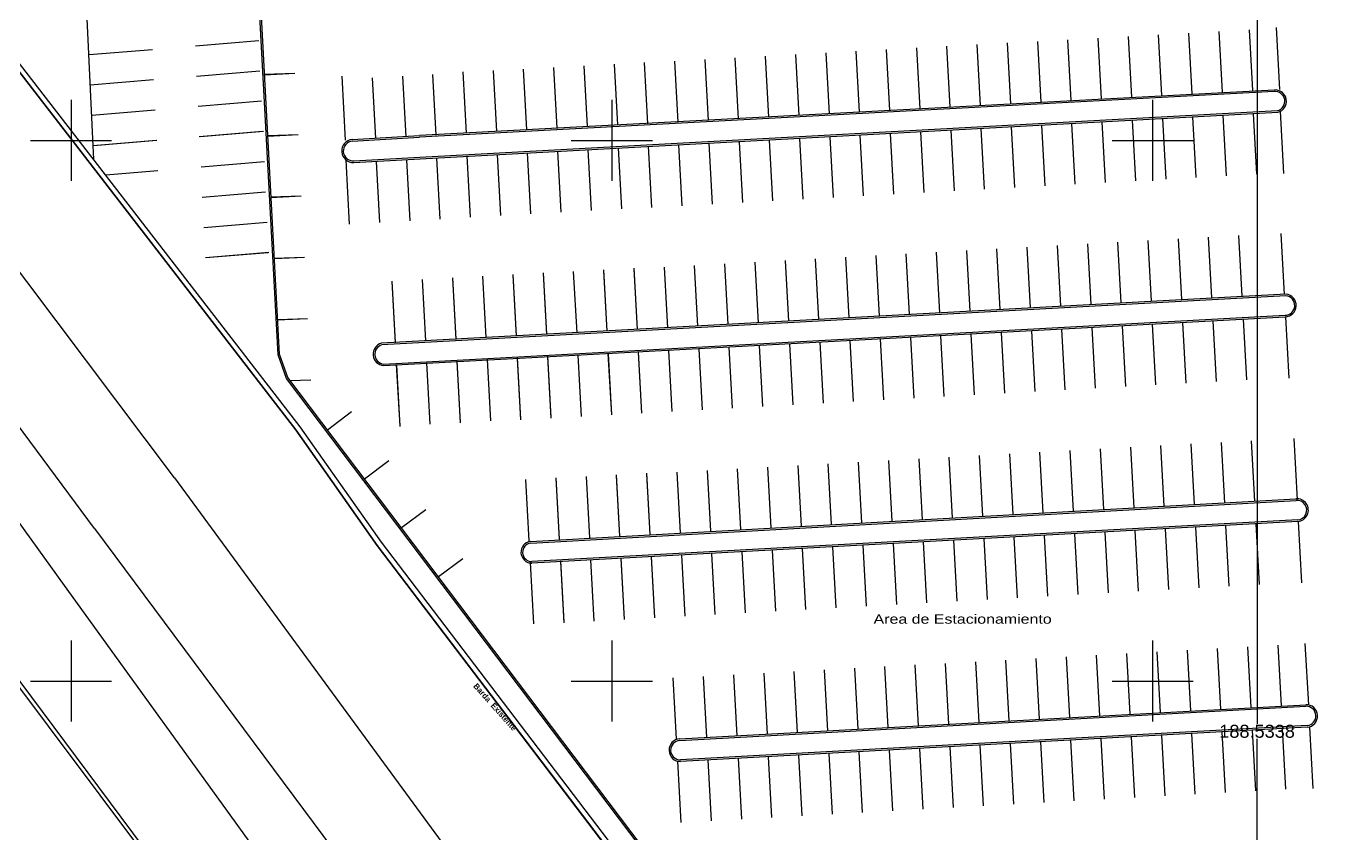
# Model space of a CAD drawing. Header units: millimetres. Extents: x 793 to 3159, y 750 to 2095.
# Drawn here: x 1022.9 to 1143.3, y 1111.7 to 1186.5 of the extents above; entities that cross this region are included whole.
import ezdxf

# ---------------------------------------------------------------- set-up
doc = ezdxf.new("R2010")
doc.units = ezdxf.units.MM
for name, color, linetype in [('A-PISOS-HATCH', 8, 'Continuous'), ('barda existente', 240, 'Continuous'), ('ESTACIONAMIENTO', 8, 'Continuous'), ('GUARNICIONES', 8, 'Continuous'), ('limite de carretera', 9, 'Continuous'), ('LINEAS DE PAVIEMENTOS', 9, 'Continuous'), ('poligono real existente', 210, 'Continuous'), ('RETUTM01', 8, 'Continuous'), ('VERTICES', 210, 'Continuous')]:
    doc.layers.add(name, color=color, linetype=linetype)
doc.styles.get("Standard").update_dxf_attribs({"font": 'arial.ttf'})
doc.styles.add('TEXTOS', font='cityb___.ttf', dxfattribs={"height": 0.25})
doc.styles.add('VERTICES', font='arial.ttf', dxfattribs={"height": 0.5})
doc.linetypes.add('RAYACONTDIAG', pattern='A,0.8,["/",Standard,S=0.08,R=0,X=0.025,Y=-0.04],0', length=0.8)
doc.dimstyles.get("Standard").update_dxf_attribs({"dimtxt": 1.2, "dimasz": 0.18, "dimexe": 0.18, "dimexo": 0.0625, "dimgap": 0.09, "dimtad": 0, "dimtih": 1, "dimtoh": 1, "dimdec": 4, "dimlfac": -1, "dimzin": 0, "dimdsep": 46, "dimtxsty": 'Standard', "dimcen": 0.09, "dimadec": 0, "dimazin": 0, "dimtfac": 1, "dimtdec": 4, "dimtofl": 0, "dimtmove": 0, "dimatfit": 3, "dimfxl": 1, "dimtolj": 1, "dimtzin": 0, "dimarcsym": 0})

# ---------------------------------------------------------------- blocks, each defined once
blk = doc.blocks.new('A$C6A1540C3')
at = {"layer": 'RETUTM01', "color": 8, "linetype": 'Continuous'}
for p, q in [((3.75, 7.5), (3.75, 0)), ((0, 3.75), (7.5, 3.75))]:
    blk.add_line(p, q, dxfattribs=at)
blk = doc.blocks.new('*D247')
at = {"layer": 'Defpoints', "color": 0, "lineweight": -2, "transparency": 16777216}
for p, q in [((1135.74, 1215.5), (1136.9, 1215.5)), ((1136.72, 1215.32), (1136.72, 1121.93)), ((1136.72, 1027.14), (1136.72, 1120.53)), ((1135.74, 1026.96), (1136.9, 1026.96))]:
    blk.add_line(p, q, dxfattribs=at)
at = {"layer": 'Defpoints', "color": 0, "transparency": 16777216}
for p in [(1135.68, 1215.5), (1136.72, 1215.5), (1135.68, 1026.96)]:
    blk.add_point(p, dxfattribs=at)
for points in [[(1136.69, 1215.32), (1136.75, 1215.32), (1136.72, 1215.5)], [(1136.69, 1027.14), (1136.75, 1027.14), (1136.72, 1026.96)]]:
    blk.add_solid(points, dxfattribs=at)
at = {"layer": 'Defpoints', "color": 0, "transparency": 16777216, "insert": (1136.72, 1121.23), "char_height": 1.2, "attachment_point": 5}
blk.add_mtext('\\A1;188.5338', dxfattribs=at)

msp = doc.modelspace()

# ---------------------------------------------------------------- linework, layer by layer
at = {"layer": 'A-PISOS-HATCH'}
for p, q in [((1044.41929, 1185.08762, 295.42112), (1038.56244, 1184.59881, 295.47599)), ((1034.57648, 1184.26615, 295.51334), (1028.71963, 1183.77734, 295.56821)), ((1044.51218, 1182.28564, 295.42243), (1038.65533, 1181.79683, 295.4773)), ((1034.66937, 1181.46416, 295.51465), (1028.81252, 1180.97535, 295.56952)), ((1034.83225, 1178.66802, 295.51531), (1028.97541, 1178.17921, 295.57018)), ((1044.67506, 1179.4895, 295.42309), (1038.81822, 1179.00069, 295.47796)), ((1044.76795, 1176.68752, 295.4244), (1038.91111, 1176.19871, 295.47927)), ((1044.83795, 1176.69336, 295.42374), (1038.9811, 1176.20455, 295.47862)), ((1044.76795, 1176.68752, 295.4244), (1038.9811, 1176.20455, 295.47862)), ((1034.92514, 1175.86604, 295.51662), (1029.0683, 1175.37723, 295.57149)), ((1034.99514, 1175.87188, 295.51596), (1029.13829, 1175.38307, 295.57084)), ((1034.92514, 1175.86604, 295.51662), (1029.13829, 1175.38307, 295.57084)), ((1044.93084, 1173.89138, 295.42505), (1039.07399, 1173.40257, 295.47993)), ((1035.08803, 1173.0699, 295.51727), (1030.27335, 1172.66807, 295.56238)), ((1045.02373, 1171.0894, 295.42636), (1039.16689, 1170.60059, 295.48124)), ((1045.18661, 1168.29325, 295.42702), (1039.32977, 1167.80445, 295.48189)), ((1045.3495, 1165.49711, 295.42768), (1039.49265, 1165.0083, 295.48255)), ((1045.2795, 1165.49127, 295.42833), (1039.49265, 1165.0083, 295.48255))]:
    msp.add_line(p, q, dxfattribs=at)
at = {"layer": 'barda existente', "linetype": 'Continuous', "ltscale": 10}
for p, q in [((1047.83437, 1149.10084, 294.75), (1021.60152, 1183.08387, 295.35515)), ((1048.24282, 1149.38922, 294.75), (1022.09049, 1183.26868, 295.353)), ((1055.37166, 1138.42562, 294.191), (1047.83437, 1149.10084, 294.75)), ((1055.76909, 1138.72901, 294.191), (1048.24282, 1149.38922, 294.75)), ((1109.5674, 1067.16951, 293.572), (1055.37166, 1138.42562, 294.191)), ((1109.96823, 1067.4684, 293.572), (1055.76909, 1138.72901, 294.191))]:
    msp.add_line(p, q, dxfattribs=at)
at = {"layer": 'Defpoints'}
for p, q in [((1027.37076, 1211.76211, 295.55903), (1029.0683, 1175.37723, 295.57149)), ((1047.74534, 1182.06343, 295.14759), (1044.94687, 1181.96109, 295.148)), ((1047.74534, 1182.06343, 295.14759), (1044.94912, 1181.91806, 295.14759)), ((1048.04165, 1176.39475, 295.09459), (1045.24317, 1176.29241, 295.095)), ((1048.04165, 1176.39475, 295.09459), (1045.24542, 1176.24937, 295.09459)), ((1029.0683, 1175.37723, 295.57149), (1029.12411, 1174.15572, 295.57192)), ((1048.33795, 1170.72607, 295.04159), (1045.53947, 1170.62373, 295.042)), ((1048.33795, 1170.72607, 295.04159), (1045.54173, 1170.58069, 295.04159)), ((1048.63425, 1165.05739, 294.98859), (1045.83578, 1164.95504, 294.989)), ((1048.63425, 1165.05739, 294.98859), (1045.83578, 1164.95504, 294.989)), ((1048.63425, 1165.05739, 294.98859), (1045.83803, 1164.91201, 294.98859)), ((1048.93056, 1159.3887, 294.93559), (1046.13208, 1159.28636, 294.936)), ((1048.93056, 1159.3887, 294.93559), (1046.13433, 1159.24332, 294.93559)), ((1049.22686, 1153.72002, 294.88259), (1047.31782, 1153.6502, 294.88287)), ((1053.00205, 1150.77767, 294.82945), (1050.76861, 1149.08896, 294.82946)), ((1056.42682, 1146.25079, 294.77645), (1054.19338, 1144.56208, 294.77646)), ((1056.42682, 1146.25079, 294.77645), (1054.19338, 1144.56208, 294.77646)), ((1059.8516, 1141.72391, 294.72345), (1057.61816, 1140.03519, 294.72346)), ((1059.8516, 1141.72391, 294.72345), (1057.61816, 1140.03519, 294.72346)), ((1063.27638, 1137.19703, 294.67045), (1061.04294, 1135.50831, 294.67046)), ((1063.27638, 1137.19703, 294.67045), (1061.04294, 1135.50831, 294.67046))]:
    msp.add_line(p, q, dxfattribs=at)
at = {"layer": 'ESTACIONAMIENTO'}
for p, q in [((1130.7228, 1180.19002, 295.17105), (1130.41478, 1185.80024, 295.22351)), ((1133.51859, 1180.34352, 295.17105), (1133.21061, 1185.95296, 295.22351)), ((1136.31438, 1180.49701, 295.17105), (1136.00644, 1186.10568, 295.2235)), ((1138.83584, 1180.58024, 295.64988), (1138.52488, 1186.32942, 295.39707)), ((1108.35648, 1178.96202, 295.17105), (1108.04812, 1184.57848, 295.22357)), ((1111.15227, 1179.11552, 295.17105), (1110.84395, 1184.7312, 295.22357)), ((1113.94806, 1179.26902, 295.17105), (1113.63978, 1184.88392, 295.22356)), ((1116.74385, 1179.42252, 295.17105), (1116.43562, 1185.03664, 295.22355)), ((1119.53964, 1179.57602, 295.17105), (1119.23145, 1185.18936, 295.22354)), ((1122.33543, 1179.72952, 295.17105), (1122.02728, 1185.34208, 295.22354)), ((1125.13122, 1179.88302, 295.17105), (1124.82311, 1185.4948, 295.22353)), ((1127.92701, 1180.03652, 295.17105), (1127.61895, 1185.64752, 295.22352)), ((1085.99047, 1177.72851, 295.171), (1085.68146, 1183.35672, 295.22363)), ((1088.78618, 1177.88359, 295.17102), (1088.4773, 1183.50944, 295.22362)), ((1091.58197, 1178.03709, 295.17102), (1091.27313, 1183.66216, 295.22362)), ((1094.37775, 1178.19059, 295.17102), (1094.06896, 1183.81488, 295.22361)), ((1097.17354, 1178.34409, 295.17102), (1096.86479, 1183.9676, 295.2236)), ((1099.96925, 1178.49916, 295.17103), (1099.66062, 1184.12032, 295.22359)), ((1102.76504, 1178.65266, 295.17103), (1102.45646, 1184.27304, 295.22359)), ((1105.56083, 1178.80616, 295.17103), (1105.25229, 1184.42576, 295.22358)), ((1063.62181, 1176.54331, 295.1714), (1063.31062, 1182.2112, 295.2244)), ((1066.4176, 1176.69681, 295.1714), (1066.10855, 1182.3258, 295.22404)), ((1069.21339, 1176.85031, 295.1714), (1068.90438, 1182.47852, 295.22403)), ((1072.00909, 1177.00538, 295.17142), (1071.70021, 1182.63124, 295.22402)), ((1074.80488, 1177.15888, 295.17142), (1074.49604, 1182.78396, 295.22402)), ((1077.60067, 1177.31238, 295.17142), (1077.29187, 1182.93668, 295.22401)), ((1080.39889, 1177.42151, 295.171), (1080.08771, 1183.0894, 295.224)), ((1083.19468, 1177.57501, 295.171), (1082.88563, 1183.204, 295.22364)), ((1052.441, 1175.88652, 295.171), (1052.11573, 1181.81086, 295.2264)), ((1055.2367, 1176.0416, 295.17102), (1054.92782, 1181.66745, 295.22362)), ((1058.03249, 1176.1951, 295.17102), (1057.72366, 1181.82017, 295.22362)), ((1060.82828, 1176.3486, 295.17102), (1060.51949, 1181.97289, 295.22361)), ((1139.20724, 1172.82939, 297.2468), (1138.89628, 1178.57857, 296.994)), ((1119.91104, 1171.82517, 296.76798), (1119.60285, 1177.43851, 296.82047)), ((1122.70683, 1171.97867, 296.76798), (1122.39868, 1177.59123, 296.82046)), ((1125.50262, 1172.13217, 296.76798), (1125.19451, 1177.74395, 296.82046)), ((1128.29841, 1172.28566, 296.76798), (1127.99034, 1177.89667, 296.82045)), ((1131.0942, 1172.43916, 296.76798), (1130.78617, 1178.04939, 296.82044)), ((1133.88999, 1172.59266, 296.76798), (1133.58201, 1178.20211, 296.82043)), ((1136.68577, 1172.74616, 296.76798), (1136.37784, 1178.35483, 296.82043)), ((1097.54494, 1170.59323, 296.76794), (1097.23619, 1176.21675, 296.82053)), ((1100.34064, 1170.74831, 296.76796), (1100.03202, 1176.36947, 296.82052)), ((1103.13643, 1170.90181, 296.76796), (1102.82785, 1176.52219, 296.82051)), ((1105.93222, 1171.05531, 296.76796), (1105.62368, 1176.67491, 296.82051)), ((1108.72788, 1171.21117, 296.76798), (1108.41952, 1176.82763, 296.8205)), ((1111.52367, 1171.36467, 296.76798), (1111.21535, 1176.98035, 296.82049)), ((1114.31946, 1171.51817, 296.76798), (1114.01118, 1177.13307, 296.82048)), ((1117.11525, 1171.67167, 296.76798), (1116.80701, 1177.28579, 296.82048)), ((1075.17628, 1169.40803, 296.76834), (1074.86744, 1175.03311, 296.82094)), ((1077.97207, 1169.56153, 296.76834), (1077.66327, 1175.18583, 296.82094)), ((1080.77029, 1169.67066, 296.76793), (1080.4591, 1175.33855, 296.82093)), ((1083.56608, 1169.82416, 296.76793), (1083.25703, 1175.45315, 296.82056)), ((1086.36187, 1169.97766, 296.76793), (1086.05286, 1175.60587, 296.82056)), ((1089.15757, 1170.13274, 296.76794), (1088.84869, 1175.75859, 296.82055)), ((1091.95336, 1170.28623, 296.76794), (1091.64452, 1175.91131, 296.82054)), ((1094.74915, 1170.43973, 296.76794), (1094.44036, 1176.06403, 296.82054)), ((1052.8124, 1168.13567, 296.76793), (1052.48713, 1174.06, 296.82333)), ((1055.6081, 1168.29075, 296.76794), (1055.29922, 1173.9166, 296.82055)), ((1058.40389, 1168.44425, 296.76794), (1058.09505, 1174.06932, 296.82054)), ((1061.19968, 1168.59774, 296.76794), (1060.89088, 1174.22204, 296.82054)), ((1063.99321, 1168.79246, 296.76833), (1063.68202, 1174.46034, 296.82133)), ((1066.78899, 1168.94596, 296.76833), (1066.47994, 1174.57495, 296.82096)), ((1069.58478, 1169.09946, 296.76833), (1069.27577, 1174.72767, 296.82096)), ((1072.38049, 1169.25453, 296.76834), (1072.07161, 1174.88039, 296.82095)), ((1126.95936, 1160.99771, 295.4598), (1126.65129, 1166.60872, 295.51227)), ((1129.75515, 1161.15121, 295.4598), (1129.44712, 1166.76144, 295.51226)), ((1132.55093, 1161.30471, 295.4598), (1132.24296, 1166.91416, 295.51225)), ((1135.34672, 1161.45821, 295.4598), (1135.03879, 1167.06688, 295.51225)), ((1139.26862, 1161.61244, 295.50749), (1138.95744, 1167.28033, 295.56049)), ((1104.59317, 1159.76735, 295.45978), (1104.28463, 1165.38696, 295.51233)), ((1107.38883, 1159.92322, 295.4598), (1107.08047, 1165.53968, 295.51232)), ((1110.18462, 1160.07671, 295.4598), (1109.8763, 1165.6924, 295.51231)), ((1112.98041, 1160.23021, 295.4598), (1112.67213, 1165.84512, 295.5123)), ((1115.7762, 1160.38371, 295.4598), (1115.46796, 1165.99784, 295.5123)), ((1118.57199, 1160.53721, 295.4598), (1118.26379, 1166.15056, 295.51229)), ((1121.36778, 1160.69071, 295.4598), (1121.05963, 1166.30328, 295.51228)), ((1124.16357, 1160.84421, 295.4598), (1123.85546, 1166.456, 295.51228)), ((1082.22703, 1158.5362, 295.45975), (1081.91798, 1164.16519, 295.51238)), ((1082.22703, 1158.5362, 295.45975), (1081.91802, 1164.16442, 295.51238)), ((1085.02282, 1158.6897, 295.45975), (1084.71381, 1164.31791, 295.51238)), ((1087.81852, 1158.84478, 295.45976), (1087.50964, 1164.47063, 295.51237)), ((1090.61431, 1158.99828, 295.45976), (1090.30547, 1164.62335, 295.51236)), ((1093.4101, 1159.15178, 295.45976), (1093.10131, 1164.77607, 295.51236)), ((1096.20589, 1159.30528, 295.45976), (1095.89714, 1164.92879, 295.51235)), ((1099.00159, 1159.46035, 295.45978), (1098.69297, 1165.08151, 295.51234)), ((1101.79738, 1159.61385, 295.45978), (1101.4888, 1165.23424, 295.51233)), ((1057.0627, 1157.19517, 295.46013), (1056.75152, 1162.86305, 295.51313)), ((1057.06275, 1157.19439, 295.46012), (1056.75156, 1162.86227, 295.51312)), ((1059.85813, 1157.35524, 295.46019), (1059.54695, 1163.02312, 295.51319)), ((1062.65392, 1157.50874, 295.46019), (1062.34273, 1163.17662, 295.51319)), ((1062.65396, 1157.50796, 295.46018), (1062.34278, 1163.17584, 295.51318)), ((1062.6561, 1157.46906, 295.45982), (1062.34491, 1163.13695, 295.51282)), ((1065.45007, 1157.65566, 295.46013), (1065.13888, 1163.32355, 295.51313)), ((1068.24586, 1157.80916, 295.46013), (1067.93467, 1163.47705, 295.51313)), ((1068.24586, 1157.80916, 295.46013), (1067.93467, 1163.47705, 295.51313)), ((1068.2459, 1157.80838, 295.46012), (1067.93472, 1163.47627, 295.51312)), ((1068.24804, 1157.76949, 295.45976), (1067.93685, 1163.43737, 295.51276)), ((1071.04165, 1157.96266, 295.46013), (1070.73046, 1163.63055, 295.51313)), ((1071.04169, 1157.96188, 295.46012), (1070.73051, 1163.62977, 295.51312)), ((1071.04383, 1157.92299, 295.45976), (1070.73264, 1163.59087, 295.51276)), ((1073.83962, 1158.07649, 295.45976), (1073.52843, 1163.74437, 295.51276)), ((1073.83966, 1158.07571, 295.45975), (1073.52847, 1163.74359, 295.51275)), ((1076.63541, 1158.22999, 295.45976), (1076.32422, 1163.89787, 295.51276)), ((1076.63545, 1158.22921, 295.45975), (1076.32426, 1163.89709, 295.51275)), ((1076.63545, 1158.22921, 295.45975), (1076.32426, 1163.89709, 295.51275)), ((1076.63541, 1158.22999, 295.45976), (1076.32636, 1163.85897, 295.51239)), ((1076.63545, 1158.22921, 295.45975), (1076.3264, 1163.8582, 295.51238)), ((1079.43124, 1158.38271, 295.45975), (1079.12005, 1164.05059, 295.51275)), ((1079.43124, 1158.38271, 295.45975), (1079.12219, 1164.0117, 295.51238)), ((1057.06488, 1157.15549, 295.45976), (1056.75369, 1162.82338, 295.51276)), ((1135.75766, 1153.73688, 295.92831), (1135.44972, 1159.34555, 295.98076)), ((1139.67956, 1153.89112, 295.976), (1139.36837, 1159.559, 296.029)), ((1113.39134, 1152.50889, 295.92831), (1113.08306, 1158.12379, 295.98082)), ((1116.18713, 1152.66239, 295.92831), (1115.8789, 1158.27651, 295.98081)), ((1118.98292, 1152.81589, 295.92831), (1118.67473, 1158.42923, 295.9808)), ((1121.77871, 1152.96939, 295.92831), (1121.47056, 1158.58195, 295.9808)), ((1124.5745, 1153.12289, 295.92831), (1124.26639, 1158.73467, 295.98079)), ((1127.37029, 1153.27638, 295.92831), (1127.06222, 1158.88739, 295.98078)), ((1130.16608, 1153.42988, 295.92831), (1129.85806, 1159.04011, 295.98077)), ((1132.96187, 1153.58338, 295.92831), (1132.65389, 1159.19283, 295.98077)), ((1091.02524, 1151.27695, 295.92828), (1090.71641, 1156.90203, 295.98088)), ((1093.82103, 1151.43045, 295.92828), (1093.51224, 1157.05475, 295.98087)), ((1096.61682, 1151.58395, 295.92828), (1096.30807, 1157.20747, 295.98086)), ((1099.41253, 1151.73903, 295.92829), (1099.1039, 1157.36019, 295.98085)), ((1102.20832, 1151.89253, 295.92829), (1101.89974, 1157.51291, 295.98085)), ((1105.0041, 1152.04603, 295.92829), (1104.69557, 1157.66563, 295.98084)), ((1107.79976, 1152.20189, 295.92831), (1107.4914, 1157.81835, 295.98083)), ((1110.59555, 1152.35539, 295.92831), (1110.28723, 1157.97107, 295.98083)), ((1068.6568, 1150.08784, 295.92864), (1068.34561, 1155.75572, 295.98164)), ((1068.6568, 1150.08784, 295.92864), (1068.34561, 1155.75572, 295.98164)), ((1068.65684, 1150.08706, 295.92863), (1068.34565, 1155.75494, 295.98163)), ((1068.65897, 1150.04816, 295.92827), (1068.34779, 1155.71605, 295.98127)), ((1071.45258, 1150.24134, 295.92864), (1071.1414, 1155.90922, 295.98164)), ((1071.45263, 1150.24056, 295.92863), (1071.14144, 1155.90844, 295.98163)), ((1071.45476, 1150.20166, 295.92827), (1071.14357, 1155.86955, 295.98127)), ((1074.25055, 1150.35516, 295.92827), (1073.93936, 1156.02305, 295.98127)), ((1074.25059, 1150.35438, 295.92826), (1073.93941, 1156.02227, 295.98126)), ((1077.04634, 1150.50866, 295.92827), (1076.73515, 1156.17655, 295.98127)), ((1077.04638, 1150.50788, 295.92826), (1076.7352, 1156.17577, 295.98126)), ((1077.04638, 1150.50788, 295.92826), (1076.7352, 1156.17577, 295.98126)), ((1077.04634, 1150.50866, 295.92827), (1076.73729, 1156.13765, 295.98091)), ((1077.04638, 1150.50788, 295.92826), (1076.73733, 1156.13687, 295.9809)), ((1079.84217, 1150.66138, 295.92826), (1079.53099, 1156.32927, 295.98126)), ((1079.84217, 1150.66138, 295.92826), (1079.53312, 1156.29037, 295.9809)), ((1082.63796, 1150.81488, 295.92826), (1082.32891, 1156.44387, 295.9809)), ((1082.63796, 1150.81488, 295.92826), (1082.32895, 1156.44309, 295.98089)), ((1085.43375, 1150.96838, 295.92826), (1085.12474, 1156.59659, 295.98089)), ((1088.22945, 1151.12345, 295.92828), (1087.92057, 1156.74931, 295.98088)), ((1057.47364, 1149.47384, 295.92864), (1057.16245, 1155.14173, 295.98164)), ((1057.47368, 1149.47306, 295.92863), (1057.16249, 1155.14095, 295.98163)), ((1057.47582, 1149.43417, 295.92827), (1057.16463, 1155.10205, 295.98127)), ((1060.26907, 1149.63391, 295.9287), (1059.95788, 1155.3018, 295.9817)), ((1063.06486, 1149.78741, 295.9287), (1062.75367, 1155.4553, 295.9817)), ((1063.0649, 1149.78663, 295.92869), (1062.75371, 1155.45452, 295.98169)), ((1063.06703, 1149.74774, 295.92833), (1062.75585, 1155.41562, 295.98133)), ((1065.86101, 1149.93434, 295.92864), (1065.54982, 1155.60222, 295.98164)), ((1122.54577, 1141.73206, 294.74636), (1122.23762, 1147.34462, 294.79884)), ((1125.34156, 1141.88556, 294.74636), (1125.03346, 1147.49734, 294.79883)), ((1128.13735, 1142.03906, 294.74636), (1127.82929, 1147.65006, 294.79882)), ((1130.93314, 1142.19255, 294.74636), (1130.62512, 1147.80278, 294.79882)), ((1133.72893, 1142.34605, 294.74636), (1133.42095, 1147.9555, 294.79881)), ((1136.52472, 1142.49955, 294.74636), (1136.21679, 1148.10822, 294.7988)), ((1140.44662, 1142.65379, 294.79404), (1140.13543, 1148.32168, 294.84704)), ((1100.17959, 1140.5017, 294.74633), (1099.87097, 1146.12286, 294.7989)), ((1102.97538, 1140.6552, 294.74633), (1102.6668, 1146.27558, 294.79889)), ((1105.77117, 1140.8087, 294.74633), (1105.46263, 1146.4283, 294.79888)), ((1108.56683, 1140.96456, 294.74636), (1108.25846, 1146.58102, 294.79887)), ((1111.36262, 1141.11806, 294.74636), (1111.0543, 1146.73374, 294.79887)), ((1114.15841, 1141.27156, 294.74636), (1113.85013, 1146.88646, 294.79886)), ((1116.9542, 1141.42506, 294.74636), (1116.64596, 1147.03918, 294.79885)), ((1119.74999, 1141.57856, 294.74636), (1119.44179, 1147.1919, 294.79885)), ((1077.81341, 1139.27133, 294.74631), (1077.50222, 1144.93922, 294.79931)), ((1077.81345, 1139.27055, 294.7463), (1077.50226, 1144.93844, 294.7993)), ((1077.81345, 1139.27055, 294.7463), (1077.50226, 1144.93844, 294.7993)), ((1077.81341, 1139.27133, 294.74631), (1077.50435, 1144.90032, 294.79895)), ((1077.81345, 1139.27055, 294.7463), (1077.5044, 1144.89954, 294.79894)), ((1080.60924, 1139.42405, 294.7463), (1080.29805, 1145.09194, 294.7993)), ((1080.60924, 1139.42405, 294.7463), (1080.30019, 1145.05304, 294.79894)), ((1083.40503, 1139.57755, 294.7463), (1083.09597, 1145.20654, 294.79894)), ((1083.40503, 1139.57755, 294.7463), (1083.09602, 1145.20576, 294.79893)), ((1086.20082, 1139.73105, 294.7463), (1085.89181, 1145.35926, 294.79893)), ((1088.99652, 1139.88613, 294.74632), (1088.68764, 1145.51198, 294.79893)), ((1091.79231, 1140.03963, 294.74632), (1091.48347, 1145.6647, 294.79892)), ((1094.5881, 1140.19312, 294.74632), (1094.2793, 1145.81742, 294.79891)), ((1097.38389, 1140.34662, 294.74632), (1097.07514, 1145.97014, 294.7989)), ((1069.42386, 1138.85051, 294.74668), (1069.11267, 1144.51839, 294.79968)), ((1072.21965, 1139.00401, 294.74668), (1071.90846, 1144.67189, 294.79968)), ((1072.21969, 1139.00323, 294.74667), (1071.9085, 1144.67111, 294.79967)), ((1072.22183, 1138.96433, 294.74631), (1071.91064, 1144.63222, 294.79931)), ((1075.01762, 1139.11783, 294.74631), (1074.70643, 1144.78572, 294.79931)), ((1075.01766, 1139.11705, 294.7463), (1074.70647, 1144.78494, 294.7993)), ((1131.35571, 1134.50844, 295.15513), (1131.04769, 1140.11867, 295.20759)), ((1134.1515, 1134.66194, 295.15513), (1133.84352, 1140.27139, 295.20759)), ((1136.94729, 1134.81544, 295.15513), (1136.63936, 1140.42411, 295.20758)), ((1140.86919, 1134.96968, 295.20282), (1140.558, 1140.63756, 295.25582)), ((1108.9894, 1133.28045, 295.15513), (1108.68103, 1138.89691, 295.20765)), ((1111.78519, 1133.43395, 295.15513), (1111.47687, 1139.04963, 295.20764)), ((1114.58098, 1133.58745, 295.15513), (1114.2727, 1139.20235, 295.20764)), ((1117.37677, 1133.74095, 295.15513), (1117.06853, 1139.35507, 295.20763)), ((1120.17256, 1133.89445, 295.15513), (1119.86436, 1139.50779, 295.20762)), ((1122.96835, 1134.04794, 295.15513), (1122.66019, 1139.66051, 295.20762)), ((1125.76413, 1134.20144, 295.15513), (1125.45603, 1139.81323, 295.20761)), ((1128.55992, 1134.35494, 295.15513), (1128.25186, 1139.96595, 295.2076)), ((1086.62339, 1132.04694, 295.15508), (1086.31438, 1137.67515, 295.20771)), ((1089.41909, 1132.20201, 295.1551), (1089.11021, 1137.82787, 295.2077)), ((1092.21488, 1132.35551, 295.1551), (1091.90604, 1137.98059, 295.2077)), ((1095.01067, 1132.50901, 295.1551), (1094.70187, 1138.13331, 295.20769)), ((1097.80646, 1132.66251, 295.1551), (1097.49771, 1138.28603, 295.20768)), ((1100.60216, 1132.81759, 295.15511), (1100.29354, 1138.43875, 295.20767)), ((1103.39795, 1132.97109, 295.15511), (1103.08937, 1138.59147, 295.20767)), ((1106.19374, 1133.12458, 295.15511), (1105.8852, 1138.74419, 295.20766)), ((1069.84643, 1131.1664, 295.15546), (1069.53524, 1136.83428, 295.20846)), ((1072.64222, 1131.3199, 295.15546), (1072.33103, 1136.98778, 295.20846)), ((1072.64226, 1131.31912, 295.15545), (1072.33107, 1136.987, 295.20845)), ((1072.6444, 1131.28022, 295.15509), (1072.33321, 1136.94811, 295.20809)), ((1075.44019, 1131.43372, 295.15509), (1075.129, 1137.10161, 295.20809)), ((1075.44023, 1131.43294, 295.15508), (1075.12904, 1137.10083, 295.20808)), ((1078.23598, 1131.58722, 295.15509), (1077.92479, 1137.2551, 295.20809)), ((1078.23602, 1131.58644, 295.15508), (1077.92483, 1137.25433, 295.20808)), ((1078.23602, 1131.58644, 295.15508), (1077.92483, 1137.25433, 295.20808)), ((1078.23598, 1131.58722, 295.15509), (1077.92692, 1137.21621, 295.20773)), ((1078.23602, 1131.58644, 295.15508), (1077.92697, 1137.21543, 295.20772)), ((1081.03181, 1131.73994, 295.15508), (1080.72062, 1137.40782, 295.20808)), ((1081.03181, 1131.73994, 295.15508), (1080.72276, 1137.36893, 295.20772)), ((1083.8276, 1131.89344, 295.15508), (1083.51855, 1137.52243, 295.20772)), ((1083.8276, 1131.89344, 295.15508), (1083.51859, 1137.52165, 295.20771)), ((1138.96909, 1123.59099, 294.16418), (1138.66115, 1129.19966, 294.21662)), ((1141.49055, 1123.67421, 294.643), (1141.17936, 1129.3421, 294.696)), ((1116.60277, 1122.363, 294.16418), (1116.29449, 1127.9779, 294.21668)), ((1119.39856, 1122.5165, 294.16418), (1119.09033, 1128.13062, 294.21667)), ((1122.19435, 1122.67, 294.16418), (1121.88616, 1128.28334, 294.21667)), ((1124.99014, 1122.82349, 294.16418), (1124.68199, 1128.43606, 294.21666)), ((1127.78593, 1122.97699, 294.16418), (1127.47782, 1128.58878, 294.21665)), ((1130.58172, 1123.13049, 294.16418), (1130.27365, 1128.7415, 294.21665)), ((1133.37751, 1123.28399, 294.16418), (1133.06949, 1128.89422, 294.21664)), ((1136.1733, 1123.43749, 294.16418), (1135.86532, 1129.04694, 294.21663)), ((1094.23667, 1121.13106, 294.16414), (1093.92784, 1126.75614, 294.21674)), ((1097.03246, 1121.28456, 294.16414), (1096.72367, 1126.90886, 294.21673)), ((1099.82825, 1121.43806, 294.16414), (1099.5195, 1127.06158, 294.21673)), ((1102.62396, 1121.59314, 294.16416), (1102.31533, 1127.2143, 294.21672)), ((1105.41975, 1121.74664, 294.16416), (1105.11117, 1127.36702, 294.21671)), ((1108.21553, 1121.90013, 294.16416), (1107.907, 1127.51974, 294.2167)), ((1111.01119, 1122.056, 294.16418), (1110.70283, 1127.67246, 294.2167)), ((1113.80698, 1122.2095, 294.16418), (1113.49866, 1127.82518, 294.21669)), ((1083.0536, 1120.51549, 294.16413), (1082.74242, 1126.18337, 294.21713)), ((1085.84939, 1120.66899, 294.16413), (1085.54034, 1126.29798, 294.21676)), ((1088.64518, 1120.82249, 294.16413), (1088.33617, 1126.4507, 294.21676)), ((1091.44089, 1120.97756, 294.16414), (1091.13201, 1126.60342, 294.21675)), ((1125.41318, 1115.10913, 294.00005), (1125.10503, 1120.72169, 294.05253)), ((1128.20897, 1115.26263, 294.00005), (1127.90086, 1120.87441, 294.05253)), ((1131.00476, 1115.41613, 294.00005), (1130.69669, 1121.02713, 294.05252)), ((1133.80055, 1115.56963, 294.00005), (1133.49253, 1121.17985, 294.05251)), ((1136.59634, 1115.72313, 294.00005), (1136.28836, 1121.33257, 294.05251)), ((1139.39213, 1115.87662, 294.00005), (1139.08419, 1121.4853, 294.0525)), ((1141.91359, 1115.95985, 294.47887), (1141.6024, 1121.62773, 294.53187)), ((1105.84278, 1114.03227, 294.00003), (1105.5342, 1119.65265, 294.05259)), ((1108.63857, 1114.18577, 294.00003), (1108.33004, 1119.80537, 294.05258)), ((1111.43423, 1114.34163, 294.00005), (1111.12587, 1119.95809, 294.05257)), ((1114.23002, 1114.49513, 294.00005), (1113.9217, 1120.11081, 294.05256)), ((1117.02581, 1114.64863, 294.00005), (1116.71753, 1120.26353, 294.05256)), ((1119.8216, 1114.80213, 294.00005), (1119.51336, 1120.41625, 294.05255)), ((1122.61739, 1114.95563, 294.00005), (1122.3092, 1120.56897, 294.05254)), ((1083.47664, 1112.80112, 294), (1083.16545, 1118.46901, 294.053)), ((1086.27243, 1112.95462, 294), (1085.96338, 1118.58361, 294.05264)), ((1089.06822, 1113.10812, 294), (1088.75921, 1118.73633, 294.05263)), ((1091.86392, 1113.2632, 294.00001), (1091.55504, 1118.88905, 294.05262)), ((1094.65971, 1113.4167, 294.00001), (1094.35088, 1119.04177, 294.05261)), ((1097.4555, 1113.5702, 294.00001), (1097.14671, 1119.19449, 294.05261)), ((1100.25129, 1113.7237, 294.00001), (1099.94254, 1119.34721, 294.0526)), ((1103.04699, 1113.87877, 294.00003), (1102.73837, 1119.49993, 294.05259))]:
    msp.add_line(p, q, dxfattribs=at)
at = {"layer": 'GUARNICIONES'}
for p, q in [((1046.19998, 1156.05883, 294.718), (1044.20448, 1193.29046, 295.254)), ((1138.29362, 1180.38576, 296.994), (1059.27693, 1176.16995, 294.909)), ((1059.31578, 1174.33649, 294.92), (1138.60923, 1178.62576, 296.87566)), ((1053.06462, 1175.8112, 294.74411), (1059.27759, 1176.16999, 294.909)), ((1053.18955, 1173.98271, 294.75743), (1059.31524, 1174.33646, 294.92)), ((1139.39218, 1161.50056, 296.05482), (1055.7876, 1156.97077, 294.73126)), ((1055.9614, 1155.19616, 294.72916), (1139.3033, 1159.70645, 296.029)), ((1046.97479, 1153.86878, 294.71497), (1046.19998, 1156.05883, 294.718)), ((1114.06653, 1065.07869, 293.45057), (1046.97479, 1153.86878, 294.71526)), ((1069.56047, 1138.64683, 294.35507), (1140.31851, 1142.58609, 295.259)), ((1140.48126, 1140.78361, 295.25498), (1069.6543, 1136.92558, 294.38307)), ((1083.33784, 1120.38553, 294.053), (1141.23862, 1123.54813, 294.643)), ((1141.35113, 1121.75935, 294.569), (1083.39668, 1118.59363, 294.016))]:
    msp.add_line(p, q, dxfattribs=at)
for centre, radius, start, end in [((1138.39202, 1179.4951, 296.994), 0.89607, 284.0283285, 96.3046997), ((1053.14657, 1174.89829, 294.58724), 0.91658, 95.129559, 272.7746202), ((1139.29682, 1160.60603, 296.029), 0.8996, 270.4129221, 83.9147434), ((1056.04222, 1156.09989, 294.729), 0.90734, 106.2975538, 264.8893174), ((1140.40682, 1141.68548, 295.259), 0.90494, 274.7187791, 95.5998815), ((1069.67289, 1137.78978, 294.383), 0.86439, 97.4726483, 268.7676621), ((1141.26631, 1122.65198, 294.643), 0.89654, 275.0981219, 91.9644566), ((1083.39381, 1119.49054, 294.053), 0.89674, 93.5135584, 270.6051581)]:
    msp.add_arc(centre, radius, start, end, dxfattribs=at)
at = {"layer": 'limite de carretera'}
for p, q in [((1036.63199, 1144.67835, 295.21), (1017.6437, 1169.89347, 295.692)), ((1029.22052, 1139.99278, 295.394), (1010.36964, 1165.43435, 295.91)), ((1006.49813, 1162.32291, 295.944), (1026.4137, 1134.72177, 295.418)), ((1036.63199, 1144.67835, 295.21), (1073.19581, 1094.8364, 294.071)), ((1029.22052, 1139.99278, 295.394), (1058.13816, 1101.12888, 294.65)), ((1026.4137, 1134.72177, 295.418), (1053.1835, 1097.69867, 294.705)), ((1019.43963, 1129.68964, 295.418), (1118.21347, 997.19535, 292.79))]:
    msp.add_line(p, q, dxfattribs=at)
at = {"layer": 'limite de carretera', "extrusion": (-6.10067e-05, -9.6615e-06, 1)}
msp.add_line((1019.22711, 1129.33325, 295.41096), (1118.37163, 997.11602, 292.78773), dxfattribs=at)
msp.add_line((1019.22711, 1129.33325, 295.41096), (1118.37163, 997.11602, 292.78773), dxfattribs=at)
at = {"layer": 'LINEAS DE PAVIEMENTOS'}
for p, q in [((1046.3414, 1156.10886, 294.718), (1044.35426, 1193.29846, 295.254)), ((1138.28562, 1180.53555, 296.994), (1059.26894, 1176.31974, 294.909)), ((1059.32389, 1174.18671, 294.92), (1138.6311, 1178.47672, 296.876)), ((1053.05368, 1175.96082, 294.74405), (1059.26894, 1176.31974, 294.909)), ((1053.1982, 1173.83296, 294.75743), (1059.32389, 1174.18671, 294.92)), ((1139.39563, 1161.65097, 296.055), (1055.76283, 1157.11965, 294.731)), ((1055.95917, 1155.04582, 294.729), (1139.31141, 1159.55667, 296.029)), ((1047.10846, 1153.94069, 294.715), (1046.3414, 1156.10886, 294.718)), ((1114.13782, 1065.23316, 293.45148), (1047.10846, 1153.94069, 294.715)), ((1069.54675, 1138.7963, 294.355), (1140.31018, 1142.73586, 295.259)), ((1140.49143, 1140.63394, 295.255), (1069.657, 1136.77551, 294.383)), ((1083.32966, 1120.53531, 294.053), (1141.23044, 1123.69791, 294.643)), ((1141.35931, 1121.60957, 294.569), (1083.40486, 1118.44386, 294.016))]:
    msp.add_line(p, q, dxfattribs=at)
for centre, radius, start, end in [((1138.39215, 1179.49502, 296.994), 1.04596, 283.2063445, 95.8451315), ((1053.14657, 1174.89829, 294.58724), 1.06658, 94.9963947, 272.7746202), ((1139.29689, 1160.6061, 296.029), 1.04953, 270.7921998, 84.6019926), ((1056.04222, 1156.09989, 294.729), 1.05734, 105.321871, 265.4947457), ((1140.40688, 1141.68542, 295.259), 1.05488, 274.5974966, 95.2598528), ((1069.67289, 1137.78978, 294.383), 1.01439, 97.142942, 269.1023017), ((1141.26631, 1122.65198, 294.643), 1.04654, 275.0981219, 91.9644566), ((1083.39381, 1119.49054, 294.053), 1.04674, 93.5135584, 270.6051581)]:
    msp.add_arc(centre, radius, start, end, dxfattribs=at)
at = {"layer": 'poligono real existente', "linetype": 'RAYACONTDIAG', "elevation": 293.251}
msp.add_lwpolyline([(1369.33465, 1426.06132), (1255.57285, 1420.9017), (1202.17198, 1418.58763), (1011.17738, 1410.77698), (917.45278, 1406.2733), (976.69776, 1327.5493), (915.03327, 1324.68525), (960.96143, 1264.06909), (979.67277, 1239.20305), (1021.60152, 1183.08387), (1047.83437, 1149.10084), (1055.37166, 1138.42562), (1109.5674, 1067.16951)], dxfattribs=at)

# ---------------------------------------------------------------- block references
at = {"layer": 'ESTACIONAMIENTO'}
msp.add_blockref('A$C6A1540C3', (1073.30715, 1172.1269), dxfattribs=at)
at = {"layer": 'poligono real existente'}
for p in [(1023.30715, 1172.1269), (1123.30715, 1172.1269), (1023.30715, 1122.1269), (1073.30715, 1122.1269), (1123.30715, 1122.1269)]:
    msp.add_blockref('A$C6A1540C3', p, dxfattribs=at)

# ---------------------------------------------------------------- texts
at = {"layer": 'VERTICES', "color": 0, "style": 'VERTICES', "width": 1.221414}
msp.add_text('Area de Estacionamiento', height=0.864, dxfattribs=at).set_placement((1101.25929, 1131.1836))
at = {"layer": 'VERTICES', "style": 'TEXTOS'}
msp.add_text('Barda  Existente', height=0.53125, rotation=311.8143334, dxfattribs=at).set_placement((1064.21297, 1125.37675, -101.46063))

# ---------------------------------------------------------------- dimensions: what is measured, and where the dimension line sits
at = {"layer": 'Defpoints', "color": 40, "true_color": 0xfaa21b}
dim = msp.add_linear_dim(base=(1136.71932, 1215.49758), p1=(1135.67794, 1026.96376), p2=(1135.67794, 1215.49758), angle=90, dimstyle='Standard', dxfattribs=at)
dim.commit()
dim.dimension.update_dxf_attribs({"geometry": '*D247', "text_midpoint": (1136.71932, 1121.23067)})

doc.saveas('drawing.dxf')
